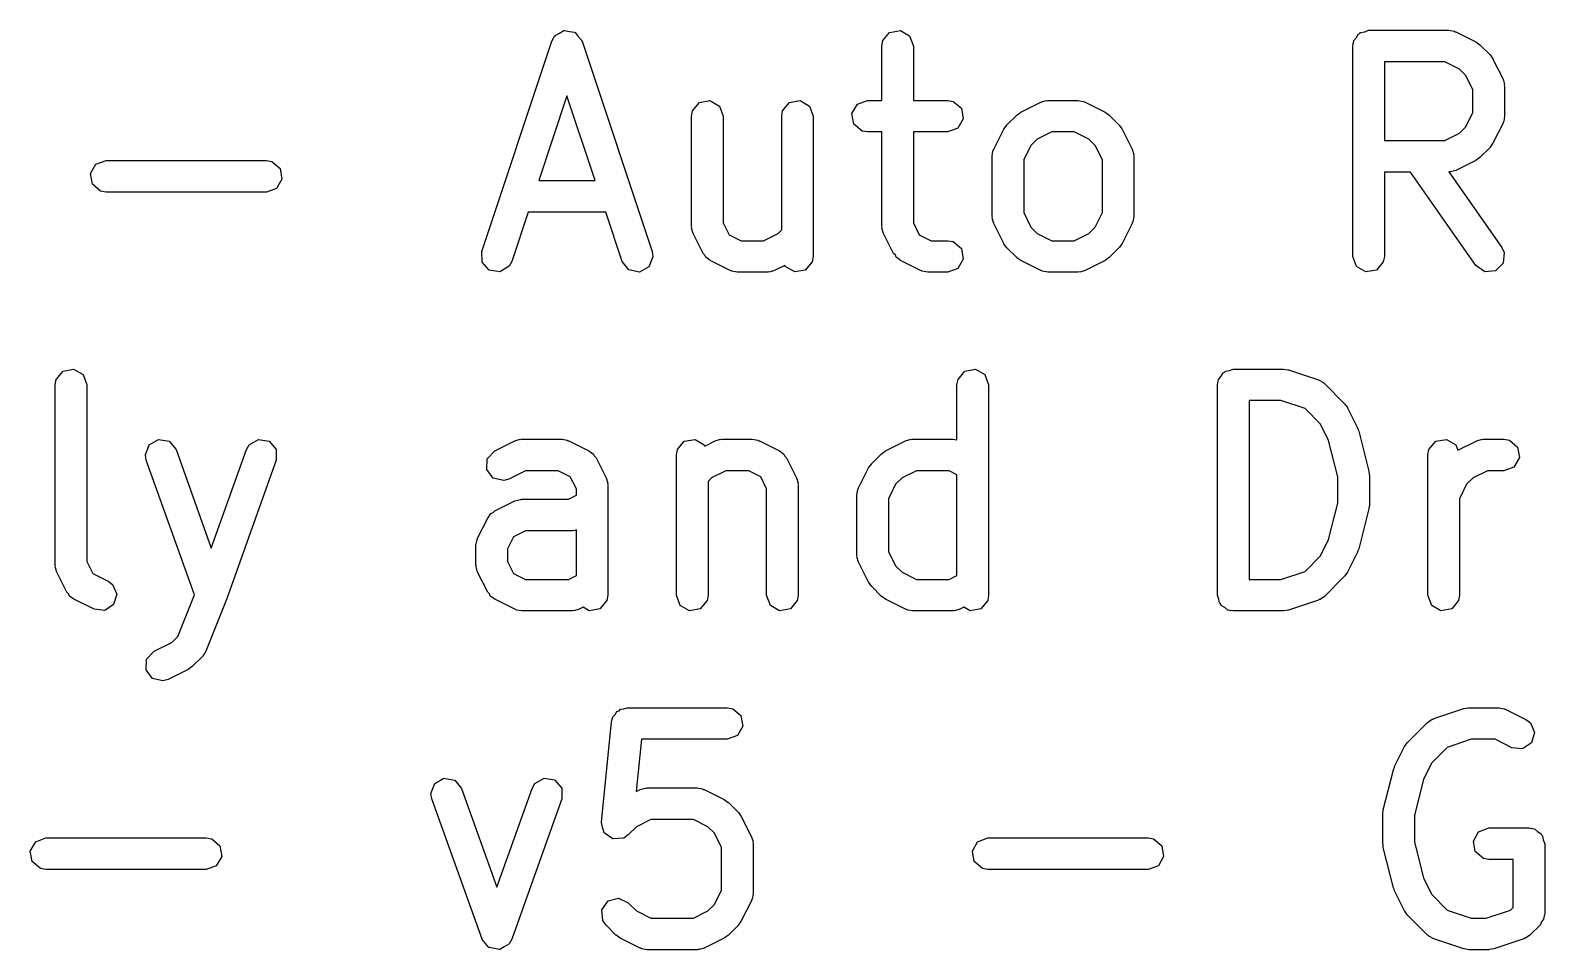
# Model space of a CAD drawing. Extents: x 84 to 170.9, y -102.7 to -57.6.
# Drawn here: x 103.94 to 111.14, y -77.14 to -72.77 of the extents above; entities that cross this region are included whole.
import ezdxf

# ---------------------------------------------------------------- set-up
doc = ezdxf.new("R2010")
doc.units = 0
doc.layers.add('BLACK', color=7, linetype='CONTINUOUS')

msp = doc.modelspace()

# ---------------------------------------------------------------- linework, layer by layer
at = {"layer": 'BLACK', "linetype": 'CONTINUOUS'}
for p, q in [((106.086, -73.8187), (106.419, -72.8187)), ((106.419, -72.8187), (106.432, -72.7958)), ((106.432, -72.7958), (106.434, -72.7946)), ((106.434, -72.7926), (106.455, -72.7813)), ((106.434, -72.7946), (106.434, -72.7926)), ((106.455, -72.7813), (106.475, -72.7689)), ((106.475, -72.7689), (106.478, -72.7692)), ((106.478, -72.7692), (106.479, -72.7682)), ((106.479, -72.7682), (106.503, -72.7729)), ((106.503, -72.7729), (106.526, -72.7764)), ((106.526, -72.7764), (106.528, -72.778)), ((106.528, -72.778), (106.53, -72.7785)), ((106.53, -72.7785), (106.544, -72.7971)), ((106.544, -72.7971), (106.56, -72.8148)), ((106.56, -72.8148), (106.56, -72.817)), ((106.56, -72.817), (106.562, -72.8187)), ((106.562, -72.8187), (106.895, -73.8187)), ((107.987, -72.8424), (107.991, -72.8167)), ((107.991, -72.8167), (108.024, -72.7774)), ((108.024, -72.7774), (108.075, -72.7685)), ((108.075, -72.7685), (108.119, -72.7942)), ((108.119, -72.7942), (108.137, -72.8424)), ((110.225, -72.8424), (110.227, -72.8326)), ((110.226, -72.8294), (110.228, -72.8265)), ((110.227, -72.8326), (110.226, -72.8294)), ((110.228, -72.8265), (110.23, -72.8167)), ((110.23, -72.8167), (110.242, -72.8018)), ((110.242, -72.8018), (110.252, -72.7849)), ((110.252, -72.7849), (110.258, -72.7826)), ((110.258, -72.7826), (110.262, -72.7774)), ((110.262, -72.7774), (110.282, -72.774)), ((110.282, -72.774), (110.3, -72.7674)), ((110.3, -72.7674), (110.681, -72.7674)), ((110.681, -72.7674), (110.707, -72.7719)), ((110.707, -72.7719), (110.71, -72.7748)), ((110.71, -72.7748), (110.714, -72.7753)), ((110.714, -72.7753), (110.81, -72.8229)), ((110.81, -72.8229), (110.828, -72.8363)), ((107.987, -73.1007), (107.987, -72.8424)), ((108.137, -72.8424), (108.137, -73.1007)), ((110.225, -73.8424), (110.225, -72.8424)), ((110.828, -72.8363), (110.829, -72.837)), ((110.829, -72.837), (110.877, -72.8846)), ((110.877, -72.8846), (110.89, -72.903)), ((110.89, -72.903), (110.891, -72.9041)), ((110.891, -72.9041), (110.939, -72.9993)), ((110.375, -72.9174), (110.375, -73.2912)), ((110.663, -72.9174), (110.375, -72.9174)), ((110.732, -72.9516), (110.663, -72.9174)), ((110.762, -72.982), (110.732, -72.9516)), ((110.796, -73.0506), (110.762, -72.982)), ((110.939, -72.9993), (110.946, -73.0243)), ((110.946, -73.0243), (110.945, -73.0286)), ((110.945, -73.0286), (110.946, -73.0329)), ((110.946, -73.0329), (110.946, -73.1757)), ((106.49, -73.0795), (106.356, -73.4817)), ((106.625, -73.4817), (106.49, -73.0795)), ((107.087, -73.1501), (107.12, -73.1108)), ((107.12, -73.1108), (107.17, -73.1019)), ((107.17, -73.1019), (107.215, -73.1275)), ((107.515, -73.1501), (107.548, -73.1108)), ((107.548, -73.1108), (107.599, -73.1019)), ((107.599, -73.1019), (107.643, -73.1275)), ((107.845, -73.1627), (107.871, -73.1183)), ((107.871, -73.1183), (107.919, -73.1007)), ((107.919, -73.1007), (107.987, -73.1007)), ((108.137, -73.1007), (108.3, -73.1007)), ((108.3, -73.1007), (108.326, -73.1052)), ((108.326, -73.1052), (108.365, -73.1382)), ((108.647, -73.1563), (108.743, -73.1086)), ((108.743, -73.1086), (108.768, -73.1012)), ((108.768, -73.1012), (108.772, -73.1022)), ((108.772, -73.1022), (108.776, -73.1007)), ((108.776, -73.1007), (108.919, -73.1007)), ((108.919, -73.1007), (108.945, -73.1052)), ((108.945, -73.1052), (108.948, -73.1081)), ((108.948, -73.1081), (108.953, -73.1086)), ((108.953, -73.1086), (109.048, -73.1563)), ((110.796, -73.158), (110.796, -73.0506)), ((107.082, -73.1757), (107.087, -73.1501)), ((107.082, -73.6995), (107.082, -73.1757)), ((107.215, -73.1275), (107.232, -73.1757)), ((107.232, -73.1757), (107.232, -73.6818)), ((107.511, -73.1757), (107.515, -73.1501)), ((107.511, -73.7161), (107.511, -73.1757)), ((107.643, -73.1275), (107.661, -73.1757)), ((107.661, -73.1757), (107.661, -73.8424)), ((107.854, -73.2132), (107.845, -73.1627)), ((108.374, -73.1887), (108.348, -73.2332)), ((108.365, -73.1382), (108.374, -73.1887)), ((108.58, -73.2179), (108.628, -73.1703)), ((108.628, -73.1703), (108.646, -73.1574)), ((108.646, -73.1574), (108.647, -73.1563)), ((109.048, -73.1563), (109.066, -73.1696)), ((109.066, -73.1696), (109.067, -73.1703)), ((109.067, -73.1703), (109.115, -73.2179)), ((110.762, -73.2265), (110.796, -73.158)), ((110.946, -73.1757), (110.942, -73.2014)), ((107.893, -73.2462), (107.854, -73.2132)), ((107.919, -73.2507), (107.893, -73.2462)), ((107.987, -73.2507), (107.919, -73.2507)), ((107.987, -73.6995), (107.987, -73.2507)), ((108.3, -73.2507), (108.137, -73.2507)), ((108.137, -73.2507), (108.137, -73.6818)), ((108.348, -73.2332), (108.3, -73.2507)), ((108.519, -73.3326), (108.566, -73.2374)), ((108.566, -73.2374), (108.58, -73.2194)), ((108.58, -73.2194), (108.58, -73.2179)), ((108.794, -73.2507), (108.725, -73.285)), ((108.901, -73.2507), (108.794, -73.2507)), ((108.97, -73.285), (108.901, -73.2507)), ((109.115, -73.2179), (109.128, -73.2363)), ((109.128, -73.2363), (109.129, -73.2374)), ((109.129, -73.2374), (109.177, -73.3326)), ((110.663, -73.2912), (110.732, -73.2569)), ((110.732, -73.2569), (110.762, -73.2265)), ((110.939, -73.2093), (110.891, -73.3045)), ((110.942, -73.2014), (110.939, -73.2048)), ((110.939, -73.2048), (110.939, -73.2093)), ((108.515, -73.3405), (108.518, -73.3371)), ((108.518, -73.3371), (108.519, -73.3326)), ((108.695, -73.3154), (108.661, -73.3839)), ((108.725, -73.285), (108.695, -73.3154)), ((109, -73.3154), (108.97, -73.285)), ((109.035, -73.3839), (109, -73.3154)), ((109.177, -73.3326), (109.184, -73.3576)), ((110.375, -73.2912), (110.663, -73.2912)), ((110.877, -73.324), (110.829, -73.3716)), ((110.878, -73.3225), (110.877, -73.324)), ((110.891, -73.3045), (110.878, -73.3225)), ((104.226, -73.4484), (104.252, -73.404)), ((104.252, -73.404), (104.3, -73.3864)), ((104.3, -73.3864), (105.062, -73.3864)), ((105.062, -73.3864), (105.088, -73.391)), ((105.088, -73.391), (105.127, -73.4239)), ((108.511, -73.3662), (108.515, -73.3405)), ((108.511, -73.6519), (108.511, -73.3662)), ((108.661, -73.3839), (108.661, -73.6342)), ((109.035, -73.6342), (109.035, -73.3839)), ((109.184, -73.3576), (109.183, -73.362)), ((109.183, -73.362), (109.185, -73.3662)), ((109.185, -73.3662), (109.185, -73.6519)), ((110.81, -73.3857), (110.714, -73.4333)), ((110.811, -73.3845), (110.81, -73.3857)), ((110.829, -73.3716), (110.811, -73.3845)), ((104.235, -73.4989), (104.226, -73.4484)), ((105.136, -73.4745), (105.11, -73.5189)), ((105.127, -73.4239), (105.136, -73.4745)), ((110.499, -73.4412), (110.375, -73.4412)), ((110.375, -73.4412), (110.375, -73.8424)), ((110.81, -73.8854), (110.499, -73.4412)), ((110.685, -73.4397), (110.682, -73.4408)), ((110.682, -73.4408), (110.933, -73.7994)), ((110.69, -73.4407), (110.685, -73.4397)), ((110.714, -73.4333), (110.69, -73.4407)), ((104.274, -73.5319), (104.235, -73.4989)), ((104.3, -73.5364), (104.274, -73.5319)), ((105.062, -73.5364), (104.3, -73.5364)), ((105.11, -73.5189), (105.062, -73.5364)), ((106.356, -73.4817), (106.625, -73.4817)), ((106.306, -73.6317), (106.228, -73.8661)), ((106.675, -73.6317), (106.306, -73.6317)), ((106.753, -73.8661), (106.675, -73.6317)), ((107.232, -73.6818), (107.261, -73.7389)), ((108.137, -73.6818), (108.165, -73.7389)), ((108.512, -73.6561), (108.511, -73.6519)), ((108.511, -73.6605), (108.512, -73.6561)), ((108.519, -73.6854), (108.511, -73.6605)), ((108.566, -73.7807), (108.519, -73.6854)), ((108.661, -73.6342), (108.695, -73.7027)), ((109, -73.7027), (109.035, -73.6342)), ((109.177, -73.6854), (109.129, -73.7807)), ((109.18, -73.6776), (109.177, -73.681)), ((109.177, -73.681), (109.177, -73.6854)), ((109.185, -73.6519), (109.18, -73.6776)), ((107.084, -73.7037), (107.082, -73.6995)), ((107.083, -73.7081), (107.084, -73.7037)), ((107.09, -73.7331), (107.083, -73.7081)), ((107.138, -73.8283), (107.09, -73.7331)), ((107.261, -73.7389), (107.318, -73.7674)), ((107.318, -73.7674), (107.425, -73.7674)), ((107.425, -73.7674), (107.494, -73.7331)), ((107.494, -73.7331), (107.511, -73.7161)), ((107.988, -73.7037), (107.987, -73.6995)), ((107.987, -73.7081), (107.988, -73.7037)), ((107.995, -73.7331), (107.987, -73.7081)), ((108.042, -73.8283), (107.995, -73.7331)), ((108.165, -73.7389), (108.222, -73.7674)), ((108.222, -73.7674), (108.3, -73.7674)), ((108.3, -73.7674), (108.326, -73.7719)), ((108.695, -73.7027), (108.725, -73.7331)), ((108.725, -73.7331), (108.794, -73.7674)), ((108.794, -73.7674), (108.901, -73.7674)), ((108.901, -73.7674), (108.97, -73.7331)), ((108.97, -73.7331), (109, -73.7027)), ((106.087, -73.8699), (106.086, -73.8187)), ((106.895, -73.8187), (106.899, -73.8444)), ((107.146, -73.836), (107.138, -73.8283)), ((107.15, -73.8463), (107.146, -73.836)), ((108.051, -73.836), (108.042, -73.8283)), ((108.055, -73.8463), (108.051, -73.836)), ((108.326, -73.7719), (108.365, -73.8049)), ((108.365, -73.8049), (108.374, -73.8554)), ((108.567, -73.7818), (108.566, -73.7807)), ((108.58, -73.8002), (108.567, -73.7818)), ((108.628, -73.8478), (108.58, -73.8002)), ((109.115, -73.8002), (109.067, -73.8478)), ((109.116, -73.7987), (109.115, -73.8002)), ((109.129, -73.7807), (109.116, -73.7987)), ((110.933, -73.7994), (110.944, -73.823)), ((110.944, -73.823), (110.939, -73.8741)), ((106.121, -73.9083), (106.087, -73.8699)), ((106.172, -73.9159), (106.121, -73.9083)), ((106.216, -73.889), (106.172, -73.9159)), ((106.228, -73.8661), (106.216, -73.889)), ((106.785, -73.9063), (106.753, -73.8661)), ((106.835, -73.9166), (106.785, -73.9063)), ((106.88, -73.8921), (106.835, -73.9166)), ((106.899, -73.8444), (106.88, -73.8921)), ((107.171, -73.8618), (107.15, -73.8463)), ((107.266, -73.9095), (107.171, -73.8618)), ((107.271, -73.91), (107.266, -73.9095)), ((107.274, -73.9129), (107.271, -73.91)), ((107.3, -73.9174), (107.274, -73.9129)), ((107.476, -73.9095), (107.451, -73.9169)), ((107.526, -73.8846), (107.476, -73.9095)), ((107.528, -73.8906), (107.526, -73.8846)), ((107.573, -73.9162), (107.528, -73.8906)), ((107.623, -73.9073), (107.573, -73.9162)), ((107.656, -73.868), (107.623, -73.9073)), ((107.661, -73.8424), (107.656, -73.868)), ((108.076, -73.8618), (108.055, -73.8463)), ((108.171, -73.9095), (108.076, -73.8618)), ((108.176, -73.91), (108.171, -73.9095)), ((108.179, -73.9129), (108.176, -73.91)), ((108.205, -73.9174), (108.179, -73.9129)), ((108.348, -73.8998), (108.3, -73.9174)), ((108.374, -73.8554), (108.348, -73.8998)), ((108.629, -73.8485), (108.628, -73.8478)), ((108.647, -73.8618), (108.629, -73.8485)), ((108.743, -73.9095), (108.647, -73.8618)), ((108.747, -73.91), (108.743, -73.9095)), ((108.751, -73.9129), (108.747, -73.91)), ((108.776, -73.9174), (108.751, -73.9129)), ((108.953, -73.9095), (108.928, -73.9169)), ((109.048, -73.8618), (108.953, -73.9095)), ((109.049, -73.8607), (109.048, -73.8618)), ((109.067, -73.8478), (109.049, -73.8607)), ((110.243, -73.8906), (110.225, -73.8424)), ((110.287, -73.9162), (110.243, -73.8906)), ((110.337, -73.9073), (110.287, -73.9162)), ((110.37, -73.868), (110.337, -73.9073)), ((110.375, -73.8424), (110.37, -73.868)), ((110.852, -73.9148), (110.81, -73.8854)), ((110.903, -73.9104), (110.852, -73.9148)), ((110.939, -73.8741), (110.903, -73.9104)), ((107.443, -73.9174), (107.3, -73.9174)), ((107.447, -73.9158), (107.443, -73.9174)), ((107.451, -73.9169), (107.447, -73.9158)), ((108.3, -73.9174), (108.205, -73.9174)), ((108.919, -73.9174), (108.776, -73.9174)), ((108.923, -73.9158), (108.919, -73.9174)), ((108.928, -73.9169), (108.923, -73.9158)), ((104.063, -74.4267), (104.096, -74.3874)), ((104.096, -74.3874), (104.146, -74.3785)), ((104.146, -74.3785), (104.191, -74.4042)), ((104.191, -74.4042), (104.208, -74.4524)), ((108.349, -74.4267), (108.382, -74.3874)), ((108.382, -74.3874), (108.432, -74.3785)), ((108.432, -74.3785), (108.477, -74.4042)), ((108.477, -74.4042), (108.494, -74.4524)), ((109.587, -74.4267), (109.599, -74.4118)), ((109.599, -74.4118), (109.609, -74.3949)), ((109.609, -74.3949), (109.615, -74.3926)), ((109.615, -74.3926), (109.62, -74.3874)), ((109.62, -74.3874), (109.639, -74.384)), ((109.639, -74.384), (109.657, -74.3774)), ((109.657, -74.3774), (109.895, -74.3774)), ((109.895, -74.3774), (109.917, -74.3813)), ((109.917, -74.3813), (109.919, -74.3812)), ((109.919, -74.3812), (110.062, -74.4288)), ((104.058, -74.4524), (104.063, -74.4267)), ((104.058, -75.3095), (104.058, -74.4524)), ((104.208, -74.4524), (104.208, -75.2918)), ((108.344, -74.4524), (108.349, -74.4267)), ((108.344, -74.7143), (108.344, -74.4524)), ((108.494, -74.4524), (108.494, -75.4524)), ((109.582, -74.4524), (109.584, -74.4426)), ((109.582, -75.4524), (109.582, -74.4524)), ((109.583, -74.4394), (109.585, -74.4365)), ((109.584, -74.4426), (109.583, -74.4394)), ((109.585, -74.4365), (109.587, -74.4267)), ((110.062, -74.4288), (110.085, -74.4413)), ((110.085, -74.4413), (110.087, -74.4451)), ((110.087, -74.4451), (110.091, -74.447)), ((110.091, -74.447), (110.186, -74.5422)), ((109.732, -74.5274), (109.732, -75.3774)), ((109.883, -74.5274), (109.732, -74.5274)), ((109.998, -74.5656), (109.883, -74.5274)), ((110.186, -74.5422), (110.199, -74.5606)), ((110.199, -74.5606), (110.2, -74.5617)), ((110.072, -74.6397), (109.998, -74.5656)), ((110.2, -74.5617), (110.248, -74.6569)), ((110.11, -74.7167), (110.072, -74.6397)), ((110.248, -74.6569), (110.252, -74.6693)), ((110.252, -74.6693), (110.254, -74.6723)), ((110.254, -74.6723), (110.301, -74.8628)), ((104.487, -74.7853), (104.505, -74.7372)), ((104.505, -74.7372), (104.549, -74.7118)), ((104.549, -74.7118), (104.6, -74.721)), ((104.6, -74.721), (104.633, -74.7605)), ((104.633, -74.7605), (104.8, -75.2294)), ((104.8, -75.2294), (104.967, -74.7605)), ((104.967, -74.7605), (104.98, -74.7379)), ((104.98, -74.7379), (105.025, -74.7119)), ((105.025, -74.7119), (105.075, -74.7205)), ((105.075, -74.7205), (105.108, -74.7596)), ((105.108, -74.7596), (105.109, -74.8109)), ((106.112, -74.8035), (106.147, -74.7663)), ((106.147, -74.7663), (106.243, -74.7186)), ((106.243, -74.7186), (106.268, -74.7112)), ((106.268, -74.7112), (106.272, -74.7122)), ((106.272, -74.7122), (106.276, -74.7107)), ((106.276, -74.7107), (106.467, -74.7107)), ((106.467, -74.7107), (106.492, -74.7152)), ((106.492, -74.7152), (106.496, -74.7181)), ((106.496, -74.7181), (106.5, -74.7186)), ((106.5, -74.7186), (106.595, -74.7663)), ((106.595, -74.7663), (106.616, -74.7818)), ((107.011, -74.7857), (107.015, -74.7601)), ((107.015, -74.7601), (107.048, -74.7208)), ((107.048, -74.7208), (107.099, -74.7119)), ((107.099, -74.7119), (107.143, -74.7375)), ((107.143, -74.7375), (107.145, -74.7435)), ((107.145, -74.7435), (107.195, -74.7186)), ((107.195, -74.7186), (107.22, -74.7112)), ((107.22, -74.7112), (107.224, -74.7122)), ((107.224, -74.7122), (107.229, -74.7107)), ((107.229, -74.7107), (107.371, -74.7107)), ((107.371, -74.7107), (107.397, -74.7152)), ((107.397, -74.7152), (107.401, -74.7181)), ((107.401, -74.7181), (107.405, -74.7186)), ((107.405, -74.7186), (107.5, -74.7663)), ((107.5, -74.7663), (107.521, -74.7818)), ((107.985, -74.7803), (108.003, -74.7674)), ((108.003, -74.7674), (108.005, -74.7663)), ((108.005, -74.7663), (108.1, -74.7186)), ((108.1, -74.7186), (108.125, -74.7112)), ((108.125, -74.7112), (108.129, -74.7122)), ((108.129, -74.7122), (108.133, -74.7107)), ((108.133, -74.7107), (108.324, -74.7107)), ((108.324, -74.7107), (108.344, -74.7143)), ((110.154, -74.8902), (110.11, -74.7167)), ((110.582, -74.7857), (110.587, -74.7601)), ((110.587, -74.7601), (110.62, -74.7208)), ((110.62, -74.7208), (110.67, -74.7119)), ((110.67, -74.7119), (110.715, -74.7375)), ((110.715, -74.7375), (110.724, -74.7636)), ((110.724, -74.7636), (110.814, -74.7186)), ((110.814, -74.7186), (110.839, -74.7112)), ((110.839, -74.7112), (110.843, -74.7122)), ((110.843, -74.7122), (110.848, -74.7107)), ((110.848, -74.7107), (110.943, -74.7107)), ((110.943, -74.7107), (110.969, -74.7152)), ((110.969, -74.7152), (111.008, -74.7482)), ((111.008, -74.7482), (111.017, -74.7987)), ((104.491, -74.8109), (104.487, -74.7853)), ((104.72, -75.4509), (104.491, -74.8109)), ((105.109, -74.8109), (104.871, -75.4776)), ((106.109, -74.8547), (106.112, -74.8035)), ((106.616, -74.7818), (106.621, -74.7921)), ((106.621, -74.7921), (106.629, -74.7998)), ((106.629, -74.7998), (106.677, -74.895)), ((107.011, -75.4524), (107.011, -74.7857)), ((107.521, -74.7818), (107.526, -74.7921)), ((107.526, -74.7921), (107.534, -74.7998)), ((107.534, -74.7998), (107.581, -74.895)), ((107.876, -74.9426), (107.923, -74.8474)), ((107.923, -74.8474), (107.937, -74.8294)), ((107.937, -74.8279), (107.985, -74.7803)), ((107.937, -74.8294), (107.937, -74.8279)), ((110.582, -75.4524), (110.582, -74.7857)), ((110.991, -74.8432), (110.943, -74.8607)), ((111.017, -74.7987), (110.991, -74.8432)), ((106.14, -74.8959), (106.109, -74.8547)), ((106.19, -74.9078), (106.14, -74.8959)), ((106.214, -74.9004), (106.19, -74.9078)), ((106.294, -74.8607), (106.214, -74.9004)), ((106.449, -74.8607), (106.294, -74.8607)), ((106.506, -74.8892), (106.449, -74.8607)), ((106.535, -74.9463), (106.506, -74.8892)), ((106.677, -74.895), (106.684, -74.92)), ((106.684, -74.92), (106.683, -74.9244)), ((107.178, -74.895), (107.161, -74.912)), ((107.161, -74.912), (107.161, -75.4524)), ((107.246, -74.8607), (107.178, -74.895)), ((107.354, -74.8607), (107.246, -74.8607)), ((107.411, -74.8892), (107.354, -74.8607)), ((107.439, -74.9463), (107.411, -74.8892)), ((107.581, -74.895), (107.589, -74.92)), ((107.589, -74.92), (107.588, -74.9244)), ((108.083, -74.895), (108.052, -74.9254)), ((108.151, -74.8607), (108.083, -74.895)), ((108.306, -74.8607), (108.151, -74.8607)), ((108.344, -74.8797), (108.306, -74.8607)), ((108.344, -75.3584), (108.344, -74.8797)), ((110.154, -75.0146), (110.154, -74.8902)), ((110.301, -74.8628), (110.302, -74.8777)), ((110.302, -74.8777), (110.304, -74.881)), ((110.304, -74.881), (110.304, -75.0238)), ((110.797, -74.895), (110.766, -74.9254)), ((110.865, -74.8607), (110.797, -74.895)), ((110.943, -74.8607), (110.865, -74.8607)), ((106.497, -74.9964), (106.535, -74.9775)), ((106.535, -74.9775), (106.535, -74.9463)), ((106.683, -74.9244), (106.685, -74.9286)), ((106.685, -74.9286), (106.685, -75.4524)), ((107.439, -75.4524), (107.439, -74.9463)), ((107.588, -74.9244), (107.589, -74.9286)), ((107.589, -74.9286), (107.589, -75.4524)), ((107.868, -74.9762), (107.872, -74.9505)), ((107.868, -75.2619), (107.868, -74.9762)), ((107.872, -74.9505), (107.875, -74.9471)), ((107.875, -74.9471), (107.876, -74.9426)), ((108.052, -74.9254), (108.018, -74.9939)), ((110.766, -74.9254), (110.732, -74.9939)), ((106.114, -75.0855), (106.129, -75.0646)), ((106.129, -75.0646), (106.14, -75.0601)), ((106.14, -75.0601), (106.147, -75.052)), ((106.147, -75.052), (106.243, -75.0043)), ((106.243, -75.0043), (106.268, -74.9969)), ((106.268, -74.9969), (106.272, -74.998)), ((106.272, -74.998), (106.276, -74.9964)), ((106.276, -74.9964), (106.497, -74.9964)), ((108.018, -74.9939), (108.018, -75.2442)), ((110.11, -75.1881), (110.154, -75.0146)), ((110.301, -75.042), (110.254, -75.2325)), ((110.304, -75.0238), (110.301, -75.0386)), ((110.301, -75.0386), (110.301, -75.042)), ((110.732, -74.9939), (110.732, -75.4524)), ((106.066, -75.1807), (106.114, -75.0855)), ((106.058, -75.2143), (106.063, -75.1886)), ((106.063, -75.1886), (106.066, -75.1852)), ((106.066, -75.1852), (106.066, -75.1807)), ((106.237, -75.1749), (106.208, -75.232)), ((106.294, -75.1464), (106.237, -75.1749)), ((106.514, -75.1464), (106.294, -75.1464)), ((106.518, -75.1449), (106.514, -75.1464)), ((106.523, -75.1459), (106.518, -75.1449)), ((106.535, -75.1425), (106.523, -75.1459)), ((106.535, -75.3584), (106.535, -75.1425)), ((110.072, -75.2651), (110.11, -75.1881)), ((106.058, -75.3095), (106.058, -75.2143)), ((106.208, -75.232), (106.208, -75.2918)), ((107.869, -75.2661), (107.868, -75.2619)), ((107.868, -75.2705), (107.869, -75.2661)), ((107.876, -75.2954), (107.868, -75.2705)), ((108.018, -75.2442), (108.052, -75.3127)), ((109.998, -75.3392), (110.072, -75.2651)), ((110.248, -75.2478), (110.2, -75.3431)), ((110.254, -75.2325), (110.248, -75.2443)), ((110.248, -75.2443), (110.248, -75.2478)), ((104.06, -75.3137), (104.058, -75.3095)), ((104.059, -75.3181), (104.06, -75.3137)), ((104.066, -75.3431), (104.059, -75.3181)), ((104.114, -75.4383), (104.066, -75.3431)), ((104.208, -75.2918), (104.237, -75.3489)), ((104.237, -75.3489), (104.31, -75.3853)), ((106.06, -75.3137), (106.058, -75.3095)), ((106.059, -75.3181), (106.06, -75.3137)), ((106.066, -75.3431), (106.059, -75.3181)), ((106.114, -75.4383), (106.066, -75.3431)), ((106.208, -75.2918), (106.237, -75.3489)), ((106.237, -75.3489), (106.294, -75.3774)), ((107.923, -75.3907), (107.876, -75.2954)), ((108.052, -75.3127), (108.083, -75.3431)), ((108.083, -75.3431), (108.151, -75.3774)), ((109.883, -75.3774), (109.998, -75.3392)), ((110.2, -75.3431), (110.187, -75.3611)), ((104.31, -75.3853), (104.331, -75.4008)), ((104.331, -75.4008), (104.351, -75.4479)), ((106.294, -75.3774), (106.497, -75.3774)), ((106.497, -75.3774), (106.535, -75.3584)), ((107.925, -75.3918), (107.923, -75.3907)), ((107.937, -75.4102), (107.925, -75.3918)), ((107.985, -75.4578), (107.937, -75.4102)), ((108.151, -75.3774), (108.306, -75.3774)), ((108.306, -75.3774), (108.344, -75.3584)), ((109.732, -75.3774), (109.883, -75.3774)), ((110.186, -75.3626), (110.091, -75.4578)), ((110.187, -75.3611), (110.186, -75.3626)), ((104.122, -75.446), (104.114, -75.4383)), ((104.126, -75.4563), (104.122, -75.446)), ((104.147, -75.4718), (104.126, -75.4563)), ((104.243, -75.5195), (104.147, -75.4718)), ((104.351, -75.4479), (104.336, -75.4971)), ((104.641, -75.6483), (104.72, -75.4509)), ((104.87, -75.4802), (104.774, -75.7183)), ((104.871, -75.4776), (104.87, -75.4793)), ((104.87, -75.4793), (104.87, -75.4802)), ((106.122, -75.446), (106.114, -75.4383)), ((106.126, -75.4563), (106.122, -75.446)), ((106.147, -75.4718), (106.126, -75.4563)), ((106.243, -75.5195), (106.147, -75.4718)), ((106.68, -75.478), (106.647, -75.5173)), ((106.685, -75.4524), (106.68, -75.478)), ((107.028, -75.5006), (107.011, -75.4524)), ((107.156, -75.478), (107.123, -75.5173)), ((107.161, -75.4524), (107.156, -75.478)), ((107.457, -75.5006), (107.439, -75.4524)), ((107.585, -75.478), (107.552, -75.5173)), ((107.589, -75.4524), (107.585, -75.478)), ((107.987, -75.4585), (107.985, -75.4578)), ((108.005, -75.4718), (107.987, -75.4585)), ((108.1, -75.5195), (108.005, -75.4718)), ((108.49, -75.478), (108.457, -75.5173)), ((108.494, -75.4524), (108.49, -75.478)), ((109.589, -75.4707), (109.582, -75.4524)), ((109.592, -75.4899), (109.589, -75.4707)), ((109.597, -75.4942), (109.592, -75.4899)), ((109.6, -75.5006), (109.597, -75.4942)), ((110.062, -75.4759), (109.919, -75.5235)), ((110.065, -75.4731), (110.062, -75.4759)), ((110.07, -75.4727), (110.065, -75.4731)), ((110.091, -75.4578), (110.07, -75.4727)), ((110.6, -75.5006), (110.582, -75.4524)), ((110.728, -75.478), (110.695, -75.5173)), ((110.732, -75.4524), (110.728, -75.478)), ((104.294, -75.5253), (104.243, -75.5195)), ((104.336, -75.4971), (104.294, -75.5253)), ((106.247, -75.52), (106.243, -75.5195)), ((106.251, -75.5229), (106.247, -75.52)), ((106.276, -75.5274), (106.251, -75.5229)), ((106.514, -75.5274), (106.276, -75.5274)), ((106.518, -75.5258), (106.514, -75.5274)), ((106.523, -75.5269), (106.518, -75.5258)), ((106.548, -75.5195), (106.523, -75.5269)), ((106.568, -75.5096), (106.548, -75.5195)), ((106.596, -75.5262), (106.568, -75.5096)), ((106.647, -75.5173), (106.596, -75.5262)), ((107.073, -75.5262), (107.028, -75.5006)), ((107.123, -75.5173), (107.073, -75.5262)), ((107.501, -75.5262), (107.457, -75.5006)), ((107.552, -75.5173), (107.501, -75.5262)), ((108.104, -75.52), (108.1, -75.5195)), ((108.108, -75.5229), (108.104, -75.52)), ((108.133, -75.5274), (108.108, -75.5229)), ((108.324, -75.5274), (108.133, -75.5274)), ((108.328, -75.5258), (108.324, -75.5274)), ((108.332, -75.5269), (108.328, -75.5258)), ((108.357, -75.5195), (108.332, -75.5269)), ((108.377, -75.5096), (108.357, -75.5195)), ((108.406, -75.5262), (108.377, -75.5096)), ((108.457, -75.5173), (108.406, -75.5262)), ((109.617, -75.5103), (109.6, -75.5006)), ((109.631, -75.5229), (109.617, -75.5103)), ((109.641, -75.5246), (109.631, -75.5229)), ((109.644, -75.5262), (109.641, -75.5246)), ((109.647, -75.5257), (109.644, -75.5262)), ((109.657, -75.5274), (109.647, -75.5257)), ((109.895, -75.5274), (109.657, -75.5274)), ((109.897, -75.5268), (109.895, -75.5274)), ((109.919, -75.5235), (109.897, -75.5268)), ((110.644, -75.5262), (110.6, -75.5006)), ((110.695, -75.5173), (110.644, -75.5262)), ((104.528, -75.7186), (104.613, -75.6765)), ((104.613, -75.6765), (104.641, -75.6483)), ((104.49, -75.8071), (104.493, -75.7559)), ((104.493, -75.7559), (104.528, -75.7186)), ((104.758, -75.7435), (104.71, -75.7911)), ((104.759, -75.7415), (104.758, -75.7435)), ((104.761, -75.7405), (104.759, -75.7415)), ((104.774, -75.7183), (104.761, -75.7405)), ((104.521, -75.8483), (104.49, -75.8071)), ((104.57, -75.8602), (104.521, -75.8483)), ((104.595, -75.8528), (104.57, -75.8602)), ((104.691, -75.8052), (104.595, -75.8528)), ((104.692, -75.804), (104.691, -75.8052)), ((104.71, -75.7911), (104.692, -75.804)), ((106.738, -76.0013), (106.745, -75.994)), ((106.745, -75.994), (106.761, -75.9928)), ((106.761, -75.9928), (106.776, -75.9874)), ((106.776, -75.9874), (107.252, -75.9874)), ((107.252, -75.9874), (107.278, -75.9919)), ((107.278, -75.9919), (107.317, -76.0249)), ((110.61, -76.0388), (110.752, -75.9912)), ((110.752, -75.9912), (110.775, -75.9879)), ((110.775, -75.9879), (110.776, -75.9874)), ((110.776, -75.9874), (110.919, -75.9874)), ((110.919, -75.9874), (110.945, -75.9919)), ((110.945, -75.9919), (110.948, -75.9948)), ((110.948, -75.9948), (110.953, -75.9953)), ((110.953, -75.9953), (111.048, -76.0429)), ((106.654, -76.5311), (106.702, -76.0549)), ((106.702, -76.0494), (106.704, -76.0467)), ((106.703, -76.0511), (106.702, -76.0494)), ((106.702, -76.0549), (106.703, -76.0511)), ((106.704, -76.0467), (106.709, -76.0298)), ((106.709, -76.0298), (106.72, -76.0187)), ((106.72, -76.0187), (106.728, -76.0049)), ((106.728, -76.0049), (106.738, -76.0013)), ((107.317, -76.0249), (107.326, -76.0754)), ((110.485, -76.1522), (110.58, -76.057)), ((110.58, -76.057), (110.602, -76.042)), ((110.602, -76.042), (110.606, -76.0416)), ((110.606, -76.0416), (110.61, -76.0388)), ((111.048, -76.0429), (111.069, -76.0584)), ((111.069, -76.0584), (111.089, -76.1055)), ((106.844, -76.1374), (106.819, -76.3856)), ((107.252, -76.1374), (106.844, -76.1374)), ((107.301, -76.1198), (107.252, -76.1374)), ((107.326, -76.0754), (107.301, -76.1198)), ((110.788, -76.1374), (110.674, -76.1756)), ((110.901, -76.1374), (110.788, -76.1374)), ((110.981, -76.1771), (110.901, -76.1374)), ((111.089, -76.1055), (111.075, -76.1547)), ((110.423, -76.2669), (110.471, -76.1717)), ((110.471, -76.1717), (110.484, -76.1537)), ((110.484, -76.1537), (110.485, -76.1522)), ((110.674, -76.1756), (110.6, -76.2497)), ((111.032, -76.1829), (110.981, -76.1771)), ((111.075, -76.1547), (111.032, -76.1829)), ((110.37, -76.4728), (110.418, -76.2823)), ((110.418, -76.2823), (110.423, -76.2705)), ((110.423, -76.2705), (110.423, -76.2669)), ((110.6, -76.2497), (110.561, -76.3267)), ((105.844, -76.3953), (105.862, -76.3472)), ((105.862, -76.3472), (105.906, -76.3218)), ((105.906, -76.3218), (105.957, -76.331)), ((105.957, -76.331), (105.99, -76.3705)), ((106.325, -76.3705), (106.337, -76.3479)), ((106.337, -76.3479), (106.382, -76.3219)), ((106.382, -76.3219), (106.432, -76.3305)), ((106.432, -76.3305), (106.466, -76.3696)), ((110.561, -76.3267), (110.518, -76.5002)), ((105.848, -76.4209), (105.844, -76.3953)), ((106.087, -77.0876), (105.848, -76.4209)), ((105.99, -76.3705), (106.157, -76.8394)), ((106.157, -76.8394), (106.325, -76.3705)), ((106.466, -76.4209), (106.228, -77.0876)), ((106.466, -76.3696), (106.466, -76.4209)), ((106.819, -76.3856), (106.838, -76.3763)), ((106.838, -76.3763), (106.863, -76.3688)), ((106.863, -76.3688), (106.867, -76.3699)), ((106.867, -76.3699), (106.871, -76.3683)), ((106.871, -76.3683), (107.11, -76.3683)), ((107.11, -76.3683), (107.135, -76.3729)), ((107.135, -76.3729), (107.139, -76.3757)), ((107.139, -76.3757), (107.143, -76.3763)), ((107.143, -76.3763), (107.238, -76.4239)), ((107.238, -76.4239), (107.256, -76.4372)), ((107.256, -76.4372), (107.258, -76.4379)), ((107.258, -76.4379), (107.305, -76.4855)), ((107.305, -76.4855), (107.318, -76.5039)), ((107.318, -76.5039), (107.319, -76.505)), ((110.368, -76.491), (110.37, -76.4762)), ((110.368, -76.6338), (110.368, -76.491)), ((110.37, -76.4762), (110.37, -76.4728)), ((110.518, -76.5002), (110.518, -76.6246)), ((106.654, -76.5316), (106.654, -76.5311)), ((106.654, -76.532), (106.654, -76.5316)), ((106.66, -76.5564), (106.654, -76.532)), ((106.667, -76.5808), (106.66, -76.5564)), ((106.821, -76.5526), (106.782, -76.5916)), ((106.889, -76.5183), (106.821, -76.5526)), ((107.092, -76.5183), (106.889, -76.5183)), ((107.16, -76.5526), (107.092, -76.5183)), ((107.191, -76.583), (107.16, -76.5526)), ((107.319, -76.505), (107.367, -76.6003)), ((110.823, -76.5764), (110.871, -76.5588)), ((110.871, -76.5588), (111.062, -76.5588)), ((111.062, -76.5588), (111.072, -76.5605)), ((111.072, -76.5605), (111.075, -76.5599)), ((111.075, -76.5599), (111.078, -76.5616)), ((111.078, -76.5616), (111.088, -76.5633)), ((111.088, -76.5633), (111.102, -76.5759)), ((111.102, -76.5759), (111.119, -76.5856)), ((103.94, -76.6684), (103.966, -76.624)), ((103.966, -76.624), (104.014, -76.6064)), ((104.014, -76.6064), (104.776, -76.6064)), ((104.776, -76.6064), (104.802, -76.611)), ((104.802, -76.611), (104.841, -76.6439)), ((104.841, -76.6439), (104.85, -76.6945)), ((106.667, -76.5811), (106.667, -76.5808)), ((106.667, -76.5816), (106.667, -76.5811)), ((106.688, -76.596), (106.667, -76.5816)), ((106.708, -76.6108), (106.688, -76.596)), ((106.709, -76.6107), (106.708, -76.6108)), ((106.734, -76.6088), (106.709, -76.611)), ((106.709, -76.611), (106.709, -76.6107)), ((106.759, -76.6069), (106.734, -76.6088)), ((106.76, -76.6066), (106.759, -76.6069)), ((106.782, -76.5916), (106.76, -76.6065)), ((106.76, -76.6065), (106.76, -76.6066)), ((107.225, -76.6515), (107.191, -76.583)), ((107.367, -76.6003), (107.375, -76.6252)), ((107.375, -76.6252), (107.373, -76.6296)), ((107.373, -76.6296), (107.375, -76.6338)), ((107.375, -76.6338), (107.375, -76.8719)), ((108.417, -76.6684), (108.442, -76.624)), ((108.442, -76.624), (108.49, -76.6064)), ((108.49, -76.6064), (109.252, -76.6064)), ((109.252, -76.6064), (109.278, -76.611)), ((109.278, -76.611), (109.317, -76.6439)), ((109.317, -76.6439), (109.326, -76.6945)), ((110.369, -76.6371), (110.368, -76.6338)), ((110.37, -76.652), (110.369, -76.6371)), ((110.518, -76.6246), (110.561, -76.7981)), ((110.798, -76.6208), (110.823, -76.5764)), ((110.806, -76.6713), (110.798, -76.6208)), ((111.119, -76.5856), (111.122, -76.592)), ((111.122, -76.592), (111.127, -76.5963)), ((111.127, -76.5963), (111.13, -76.6155)), ((111.13, -76.6155), (111.137, -76.6338)), ((111.137, -76.6338), (111.137, -76.9671)), ((103.949, -76.7189), (103.94, -76.6684)), ((103.989, -76.7519), (103.949, -76.7189)), ((104.85, -76.6945), (104.824, -76.7389)), ((107.225, -76.8542), (107.225, -76.6515)), ((108.426, -76.7189), (108.417, -76.6684)), ((108.465, -76.7519), (108.426, -76.7189)), ((109.326, -76.6945), (109.301, -76.7389)), ((110.418, -76.8425), (110.37, -76.652)), ((110.846, -76.7043), (110.806, -76.6713)), ((110.871, -76.7088), (110.846, -76.7043)), ((110.987, -76.7088), (110.871, -76.7088)), ((110.987, -76.9361), (110.987, -76.7088)), ((104.014, -76.7564), (103.989, -76.7519)), ((104.776, -76.7564), (104.014, -76.7564)), ((104.824, -76.7389), (104.776, -76.7564)), ((108.49, -76.7564), (108.465, -76.7519)), ((109.252, -76.7564), (108.49, -76.7564)), ((109.301, -76.7389), (109.252, -76.7564)), ((107.191, -76.9227), (107.225, -76.8542)), ((110.42, -76.8454), (110.418, -76.8425)), ((110.423, -76.8578), (110.42, -76.8454)), ((110.471, -76.9531), (110.423, -76.8578)), ((110.561, -76.7981), (110.6, -76.8751)), ((106.656, -76.9477), (106.686, -76.9057)), ((106.686, -76.9057), (106.735, -76.8924)), ((106.735, -76.8924), (106.782, -76.9141)), ((106.782, -76.9141), (106.821, -76.9531)), ((107.16, -76.9531), (107.191, -76.9227)), ((107.367, -76.9054), (107.319, -77.0007)), ((107.368, -76.901), (107.367, -76.9054)), ((107.37, -76.8976), (107.368, -76.901)), ((107.375, -76.8719), (107.37, -76.8976)), ((110.6, -76.8751), (110.674, -76.9492)), ((106.661, -76.9988), (106.656, -76.9477)), ((106.676, -77.0202), (106.661, -76.9988)), ((106.821, -76.9531), (106.889, -76.9874)), ((106.889, -76.9874), (107.092, -76.9874)), ((107.092, -76.9874), (107.16, -76.9531)), ((107.319, -77.0007), (107.306, -77.0187)), ((110.472, -76.9542), (110.471, -76.9531)), ((110.485, -76.9726), (110.472, -76.9542)), ((110.58, -77.0678), (110.485, -76.9726)), ((110.674, -76.9492), (110.788, -76.9874)), ((110.788, -76.9874), (110.859, -76.9874)), ((110.859, -76.9874), (110.974, -76.9492)), ((110.974, -76.9492), (110.987, -76.9361)), ((111.122, -77.0053), (111.115, -77.0202)), ((111.132, -76.9928), (111.122, -77.0053)), ((111.135, -76.9767), (111.132, -76.9928)), ((111.137, -76.9737), (111.135, -76.9767)), ((111.137, -76.9671), (111.136, -76.9717)), ((111.136, -76.9717), (111.137, -76.9737)), ((106.723, -77.0678), (106.676, -77.0202)), ((106.725, -77.0685), (106.723, -77.0678)), ((106.743, -77.0818), (106.725, -77.0685)), ((107.258, -77.0678), (107.239, -77.0807)), ((107.305, -77.0202), (107.258, -77.0678)), ((107.306, -77.0187), (107.305, -77.0202)), ((110.584, -77.0697), (110.58, -77.0678)), ((110.587, -77.0735), (110.584, -77.0697)), ((110.61, -77.0859), (110.587, -77.0735)), ((111.067, -77.0678), (111.046, -77.0827)), ((111.115, -77.0202), (111.067, -77.0678)), ((106.087, -77.088), (106.087, -77.0876)), ((106.087, -77.0885), (106.087, -77.088)), ((106.103, -77.1077), (106.087, -77.0885)), ((106.119, -77.1271), (106.103, -77.1077)), ((106.12, -77.1272), (106.119, -77.1271)), ((106.12, -77.1276), (106.12, -77.1272)), ((106.145, -77.1318), (106.12, -77.1276)), ((106.17, -77.1363), (106.145, -77.1318)), ((106.171, -77.1362), (106.17, -77.1361)), ((106.17, -77.1361), (106.17, -77.1363)), ((106.192, -77.1234), (106.171, -77.1362)), ((106.214, -77.1109), (106.192, -77.1234)), ((106.215, -77.1102), (106.214, -77.1105)), ((106.214, -77.1105), (106.214, -77.1109)), ((106.228, -77.0876), (106.215, -77.1102)), ((106.838, -77.1295), (106.743, -77.0818)), ((106.842, -77.13), (106.838, -77.1295)), ((106.846, -77.1329), (106.842, -77.13)), ((106.871, -77.1374), (106.846, -77.1329)), ((107.11, -77.1374), (106.871, -77.1374)), ((107.114, -77.1358), (107.11, -77.1374)), ((107.118, -77.1369), (107.114, -77.1358)), ((107.143, -77.1295), (107.118, -77.1369)), ((107.238, -77.0818), (107.143, -77.1295)), ((107.239, -77.0807), (107.238, -77.0818)), ((110.752, -77.1335), (110.61, -77.0859)), ((110.754, -77.1335), (110.752, -77.1335)), ((110.776, -77.1374), (110.754, -77.1335)), ((110.871, -77.1374), (110.776, -77.1374)), ((110.873, -77.1368), (110.871, -77.1374)), ((110.895, -77.1335), (110.873, -77.1368)), ((111.038, -77.0859), (110.895, -77.1335)), ((111.042, -77.0831), (111.038, -77.0859)), ((111.046, -77.0827), (111.042, -77.0831))]:
    msp.add_line(p, q, dxfattribs=at)

doc.saveas('drawing.dxf')
